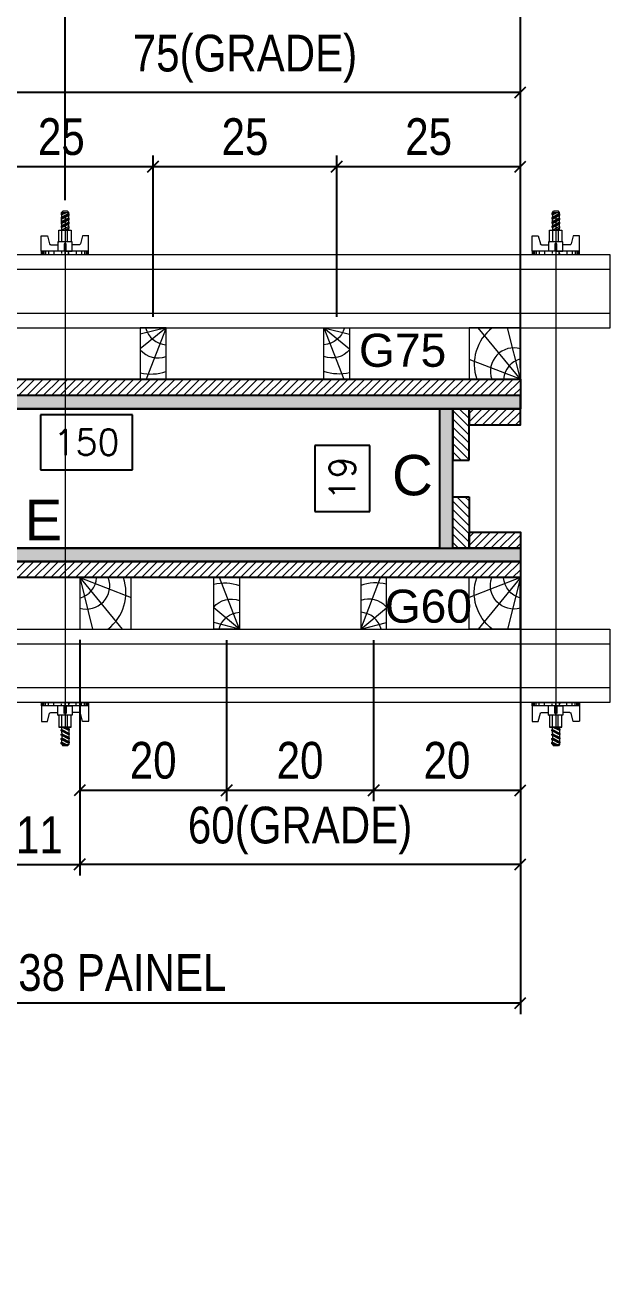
# Model space of a CAD drawing. Header units: millimetres. Extents: x 1945 to 8225, y 304 to 15137.
# Drawn here: x 7738.8 to 7898, y 12325.2 to 12666.3 of the extents above; entities that cross this region are included whole.
import ezdxf
from ezdxf.enums import TextEntityAlignment as Align

# ---------------------------------------------------------------- set-up
doc = ezdxf.new("R2010")
doc.units = ezdxf.units.MM
for name, color, linetype, lineweight in [('CONCRETO', 251, 'Continuous', 25), ('Hachura', 251, 'Continuous', 9), ('Madeira', 126, 'Continuous', 18), ('Perfil Metálico', 224, 'Continuous', 18)]:
    doc.layers.add(name, color=color, linetype=linetype, lineweight=lineweight)
for name, color, linetype in [('COTA', 241, 'Continuous'), ('MEIO_PONT', 93, 'Continuous'), ('Painéis', 200, 'Continuous'), ('SARRAFO', 251, 'Continuous'), ('TEXTO_GERAL', 7, 'Continuous')]:
    doc.layers.add(name, color=color, linetype=linetype)
doc.styles.add('ARIAL', font='arial.ttf')
doc.styles.add('COTA TECNICA 2X', font='techl___.ttf', dxfattribs={"height": 10})
doc.styles.add('ROMANS', font='romans.shx')
doc.styles.add('SANSSERIF', font='sas_____.pfb')
doc.dimstyles.new('Cota Seção interna', dxfattribs={"dimtxt": 7, "dimasz": 6, "dimexe": 0.18, "dimexo": 2, "dimgap": -4, "dimtad": 3, "dimdec": 1, "dimlfac": 0.5, "dimzin": 12, "dimdsep": 46, "dimtxsty": 'ROMANS', "dimblk": 'ARCHTICK', "dimcen": 0.09, "dimse1": 1, "dimse2": 1, "dimsd1": 1, "dimsd2": 1, "dimclrd": 180, "dimclre": 5, "dimclrt": 1, "dimadec": 0, "dimazin": 3, "dimtfac": 1, "dimtdec": 1, "dimtofl": 0, "dimtmove": 0, "dimatfit": 3, "dimldrblk": 'ARCHTICK', "dimfxl": 1, "dimtolj": 1, "dimtzin": 0, "dimarcsym": 0})
doc.dimstyles.new('SECAO PILAR', dxfattribs={"dimtxt": 10, "dimasz": 3, "dimexe": 3, "dimexo": 3, "dimgap": 3, "dimtad": 1, "dimdec": 1, "dimlfac": 0.5, "dimzin": 12, "dimdsep": 46, "dimtxsty": 'COTA TECNICA 2X', "dimblk1": 'OBLIQUE', "dimblk2": 'OBLIQUE', "dimsah": 1, "dimcen": 0.9, "dimclrd": 256, "dimclre": 256, "dimclrt": 256, "dimadec": 1, "dimazin": 3, "dimtfac": 1, "dimtdec": 1, "dimtmove": 0, "dimatfit": 3, "dimfxl": 1, "dimtolj": 1, "dimtzin": 12, "dimarcsym": 0})
pattern_1 = [(45, (16890.3915, 34682.1146), (-1.12253202, 1.12253202), [])]
pattern_2 = [(135, (-15143.3685, 20924.2583), (-1.12253202, -1.12253202), [])]
pattern_3 = [(45, (16959.3915, 34690.1146), (-1.12253202, 1.12253202), [])]

# ---------------------------------------------------------------- blocks, each defined once
blk = doc.blocks.new('*D403')
at = {"layer": 'COTA', "color": 180, "lineweight": -2, "transparency": 16777216}
for p, q in [((7832.65, 12551.72), (7817.65, 12551.72)), ((7817.65, 12551.72), (7817.65, 12533.72)), ((7832.65, 12533.72), (7832.65, 12551.72)), ((7817.65, 12533.72), (7832.65, 12533.72))]:
    blk.add_line(p, q, dxfattribs=at)
at = {"layer": 'Defpoints', "color": 0, "transparency": 16777216}
for p in [(7836.65, 12561.72), (7851.65, 12561.72), (7851.65, 12523.72)]:
    blk.add_point(p, dxfattribs=at)
at = {"layer": 'COTA', "color": 1, "transparency": 16777216, "insert": (7825.15, 12542.72), "char_height": 7, "attachment_point": 5, "rotation": 90, "style": 'ROMANS'}
blk.add_mtext('\\A1;19', dxfattribs=at)
blk = doc.blocks.new('_ArchTick')
at = {"color": 0, "linetype": 'ByBlock', "const_width": 0.15}
blk.add_lwpolyline([(-0.5, -0.5), (0.5, 0.5)], dxfattribs=at)
blk = doc.blocks.new('C')
at = {"layer": 'Hachura', "color": 0}
for p, q in [((0, 3.22), (0, -3.22)), ((0.45, 3.22), (0, 3.22)), ((0.46, 3.16), (0, 3.16)), ((0.46, 3.05), (0, 3.05)), ((0.46, 2.88), (0, 2.88)), ((0, 2.75), (0, -1.16)), ((0.46, 2.65), (0, 2.65)), ((0.46, 2.23), (0, 2.23)), ((0.45, -3.23), (0.45, 3.22)), ((0.45, 3.22), (2.58, 3.22)), ((1.35, 1.94), (1.35, 0.96)), ((2.58, 2.39), (1.47, 2.09)), ((2.58, 3.22), (2.58, 2.39)), ((0.46, 1.51), (0, 1.51)), ((0.39, 0.49), (0.17, 0.49)), ((1.74, 0.97), (0.45, 0.97)), ((1.45, 0.1), (0.45, 0.1)), ((1.74, -0.97), (1.74, 0.97)), ((1.74, 0.97), (1.74, 0.84)), ((1.74, 0.97), (1.74, 0.84)), ((1.74, 0.84), (3.35, 0.84)), ((3.35, 0.45), (1.74, 0.45)), ((3.32, 0.84), (3.32, -0.84)), ((3.35, 0.84), (3.35, -0.84)), ((3.68, 0.45), (3.35, 0.45)), ((3.84, -0.52), (3.35, 0.45)), ((3.35, 0.06), (3.67, -0.57)), ((3.68, 0.45), (4.16, -0.52)), ((3.72, 0.5), (4.25, -0.57)), ((4.37, -0.55), (3.83, 0.53)), ((4.15, 0.45), (3.93, 0.45)), ((4.42, -0.52), (3.93, 0.45)), ((4.15, 0.45), (4.26, 0.45)), ((4.26, 0.45), (4.74, -0.52)), ((4.3, 0.5), (4.83, -0.57)), ((4.95, -0.55), (4.41, 0.53)), ((4.51, 0.45), (4.84, 0.45)), ((5, -0.52), (4.51, 0.45)), ((4.84, 0.45), (5.32, -0.52)), ((4.88, 0.5), (5.41, -0.57)), ((5.53, -0.55), (4.99, 0.53)), ((5.58, -0.52), (5.09, 0.45)), ((5.42, 0.45), (5.09, 0.45)), ((5.58, -0.52), (5.09, 0.45)), ((5.42, 0.45), (5.74, -0.19)), ((5.46, 0.5), (5.74, -0.07)), ((5.74, 0.19), (5.57, 0.53)), ((5.74, 0.32), (5.68, 0.45)), ((5.68, 0.45), (5.74, 0.45)), ((5.74, 0.45), (5.9, 0.29)), ((5.74, 0.45), (5.74, -0.52)), ((5.9, -0.36), (5.9, 0.29)), ((0.45, 0), (0, 0)), ((0.46, -1.52), (0, -1.52)), ((0.08, -0.48), (0.29, -0.48)), ((0.29, -0.48), (0.4, -0.48)), ((0.45, 0), (0.45, -0.97)), ((0.45, -0.16), (1.45, -0.16)), ((0.45, -0.65), (0.45, -0.32)), ((0.45, -3.23), (0.45, -0.65)), ((0.45, -0.97), (1.74, -0.97)), ((1.35, -1.94), (1.35, -0.97)), ((3.35, -0.32), (1.74, -0.32)), ((3.35, -0.84), (1.74, -0.84)), ((3.35, -0.07), (3.58, -0.52)), ((3.35, -0.52), (3.58, -0.52)), ((3.84, -0.52), (4.16, -0.52)), ((4.42, -0.52), (4.74, -0.52)), ((4.63, -0.52), (4.74, -0.52)), ((5, -0.52), (5.32, -0.52)), ((5.58, -0.52), (5.74, -0.52)), ((5.74, -0.52), (5.9, -0.36)), ((5.74, -0.52), (5.74, -0.52)), ((0.46, -2.23), (0, -2.23)), ((0.46, -2.65), (0, -2.65)), ((0.46, -2.88), (0, -2.88)), ((0.46, -3.05), (0, -3.05)), ((0.46, -3.16), (0, -3.16)), ((0, -3.22), (2.57, -3.22)), ((2.58, -2.39), (1.47, -2.1)), ((2.58, -3.23), (2.58, -2.39))]:
    blk.add_line(p, q, dxfattribs=at)
for centre, radius, start, end in [((1.52, 1.94), 0.161, 104.7436, 180), ((1.44, -0.03), 0.129, 272.695, 87.305), ((3.81, 0.39), 0.143, 25.5688, 154.4312), ((4.39, 0.39), 0.143, 25.5688, 154.4312), ((4.97, 0.39), 0.143, 25.5688, 154.4312), ((5.55, 0.39), 0.143, 25.5688, 154.4312), ((0.17, -0.37), 0.174, 221.744, 317.8592), ((3.71, -0.4), 0.174, 222.1408, 318.256), ((4.29, -0.4), 0.174, 222.1408, 318.256), ((4.87, -0.4), 0.174, 222.1408, 318.256), ((5.45, -0.4), 0.174, 222.1408, 318.256), ((5.61, -0.4), 0.174, 317.8592, 318.256), ((1.52, -1.94), 0.161, 180, 255.2564)]:
    blk.add_arc(centre, radius, start, end, dxfattribs=at)
blk = doc.blocks.new('_Oblique')
at = {"color": 0, "linetype": 'ByBlock', "lineweight": -2}
blk.add_line((-0.5, -0.5), (0.5, 0.5), dxfattribs=at)
blk = doc.blocks.new('*D469')
at = {"layer": 'COTA', "lineweight": -2, "transparency": 16777216}
for p, q in [((7551.65, 12572.72), (7551.65, 12720.13)), ((7873.65, 12572.77), (7873.65, 12720.13)), ((7873.65, 12717.13), (7551.65, 12717.13))]:
    blk.add_line(p, q, dxfattribs=at)
at = {"layer": 'Defpoints', "color": 0, "transparency": 16777216}
for p in [(7551.65, 12717.13), (7551.65, 12569.72), (7873.65, 12569.77)]:
    blk.add_point(p, dxfattribs=at)
at = {"layer": 'COTA', "lineweight": -2, "transparency": 16777216, "xscale": 3, "yscale": 3, "zscale": 3, "rotation": 180}
blk.add_blockref('_Oblique', (7551.65, 12717.13), dxfattribs=at)
at = {"layer": 'COTA', "lineweight": -2, "transparency": 16777216, "xscale": 3, "yscale": 3, "zscale": 3}
blk.add_blockref('_Oblique', (7873.65, 12717.13), dxfattribs=at)
at = {"layer": 'COTA', "transparency": 16777216, "insert": (7712.65, 12725.23), "char_height": 10, "attachment_point": 5, "style": 'COTA TECNICA 2X'}
blk.add_mtext('\\A1;161 PAINEL', dxfattribs=at)
blk = doc.blocks.new('*D470')
at = {"layer": 'COTA', "lineweight": -2, "transparency": 16777216}
for p, q in [((7597.65, 12520.72), (7597.65, 12396.85)), ((7873.65, 12520.72), (7873.65, 12396.85)), ((7597.65, 12399.85), (7873.65, 12399.85))]:
    blk.add_line(p, q, dxfattribs=at)
at = {"layer": 'Defpoints', "color": 0, "transparency": 16777216}
for p in [(7597.65, 12523.72), (7873.65, 12523.72), (7873.65, 12399.85)]:
    blk.add_point(p, dxfattribs=at)
at = {"layer": 'COTA', "lineweight": -2, "transparency": 16777216, "xscale": 3, "yscale": 3, "zscale": 3, "rotation": 180}
blk.add_blockref('_Oblique', (7597.65, 12399.85), dxfattribs=at)
at = {"layer": 'COTA', "lineweight": -2, "transparency": 16777216, "xscale": 3, "yscale": 3, "zscale": 3}
blk.add_blockref('_Oblique', (7873.65, 12399.85), dxfattribs=at)
at = {"layer": 'COTA', "transparency": 16777216, "insert": (7762.07, 12408.09), "char_height": 10, "attachment_point": 5, "style": 'COTA TECNICA 2X'}
blk.add_mtext('\\A1;138 PAINEL', dxfattribs=at)
blk = doc.blocks.new('*D475')
at = {"layer": 'COTA', "color": 180, "lineweight": -2, "transparency": 16777216}
for p, q in [((7768, 12560.1), (7743, 12560.1)), ((7743, 12560.1), (7743, 12545.1)), ((7768, 12545.1), (7768, 12560.1)), ((7743, 12545.1), (7768, 12545.1))]:
    blk.add_line(p, q, dxfattribs=at)
at = {"layer": 'Defpoints', "color": 0, "transparency": 16777216}
for p in [(7551.65, 12561.72), (7851.65, 12561.72), (7551.65, 12541.1)]:
    blk.add_point(p, dxfattribs=at)
at = {"layer": 'COTA', "color": 1, "transparency": 16777216, "insert": (7755.5, 12552.6), "char_height": 7, "attachment_point": 5, "style": 'ROMANS'}
blk.add_mtext('\\A1;150', dxfattribs=at)
blk = doc.blocks.new('*D483')
at = {"layer": 'COTA', "lineweight": -2, "transparency": 16777216}
for p, q in [((7749.71, 12618.52), (7749.71, 12686.6)), ((7873.65, 12683.6), (7749.71, 12683.6)), ((7873.65, 12572.77), (7873.65, 12686.6))]:
    blk.add_line(p, q, dxfattribs=at)
at = {"layer": 'Defpoints', "color": 0, "transparency": 16777216}
for p in [(7749.71, 12683.6), (7749.71, 12615.52), (7873.65, 12569.77)]:
    blk.add_point(p, dxfattribs=at)
at = {"layer": 'COTA', "lineweight": -2, "transparency": 16777216, "xscale": 3, "yscale": 3, "zscale": 3, "rotation": 180}
blk.add_blockref('_Oblique', (7749.71, 12683.6), dxfattribs=at)
at = {"layer": 'COTA', "lineweight": -2, "transparency": 16777216, "xscale": 3, "yscale": 3, "zscale": 3}
blk.add_blockref('_Oblique', (7873.65, 12683.6), dxfattribs=at)
at = {"layer": 'COTA', "transparency": 16777216, "insert": (7811.68, 12691.7), "char_height": 10, "attachment_point": 5, "style": 'COTA TECNICA 2X'}
blk.add_mtext('\\A1;62', dxfattribs=at)
blk = doc.blocks.new('*D484')
at = {"layer": 'COTA', "lineweight": -2, "transparency": 16777216}
for p, q in [((7635.71, 12618.52), (7635.71, 12686.6)), ((7749.71, 12683.6), (7635.71, 12683.6)), ((7749.71, 12618.52), (7749.71, 12686.6))]:
    blk.add_line(p, q, dxfattribs=at)
at = {"layer": 'Defpoints', "color": 0, "transparency": 16777216}
for p in [(7635.71, 12683.6), (7635.71, 12615.52), (7749.71, 12615.52)]:
    blk.add_point(p, dxfattribs=at)
at = {"layer": 'COTA', "lineweight": -2, "transparency": 16777216, "xscale": 3, "yscale": 3, "zscale": 3, "rotation": 180}
blk.add_blockref('_Oblique', (7635.71, 12683.6), dxfattribs=at)
at = {"layer": 'COTA', "lineweight": -2, "transparency": 16777216, "xscale": 3, "yscale": 3, "zscale": 3}
blk.add_blockref('_Oblique', (7749.71, 12683.6), dxfattribs=at)
at = {"layer": 'COTA', "transparency": 16777216, "insert": (7692.71, 12691.71), "char_height": 10, "attachment_point": 5, "style": 'COTA TECNICA 2X'}
blk.add_mtext('\\A1;57', dxfattribs=at)
blk = doc.blocks.new('*D486')
at = {"layer": 'COTA', "color": 180, "lineweight": -2, "transparency": 16777216}
for p, q in [((7715.69, 12542.72), (7692.69, 12542.72)), ((7692.69, 12542.72), (7692.69, 12527.72)), ((7715.69, 12527.72), (7715.69, 12542.72)), ((7692.69, 12527.72), (7715.69, 12527.72))]:
    blk.add_line(p, q, dxfattribs=at)
at = {"layer": 'Defpoints', "color": 0, "transparency": 16777216}
for p in [(7589.65, 12523.72), (7851.65, 12523.72), (7851.65, 12523.72)]:
    blk.add_point(p, dxfattribs=at)
at = {"layer": 'COTA', "color": 1, "transparency": 16777216, "insert": (7704.19, 12535.22), "char_height": 7, "attachment_point": 5, "style": 'ROMANS'}
blk.add_mtext('\\A1;131', dxfattribs=at)
blk = doc.blocks.new('PONTALETE')
at = {"layer": 'Madeira'}
for q in [(2.71, 7), (7, 5.76), (7, 1.74)]:
    blk.add_line((0, 0), q, dxfattribs=at)
blk.add_lwpolyline([(0, 0), (7, 0), (7, 7), (0, 7)], close=True, dxfattribs=at)
for centre, radius, start, end in [((2.04, 0.06), 6.23, 37.2818, 109.0913), ((1.09, 0.9), 3.19, 343.603, 109.9847), ((-0.21, -0.78), 3.09, 14.6322, 86.0383)]:
    blk.add_arc(centre, radius, start, end, dxfattribs=at)
blk = doc.blocks.new('MEIO PONTALETE')
at = {"layer": 'Madeira'}
for q in [(2.71, 7), (3.5, 2.88), (3.5, 0.87)]:
    blk.add_line((0, 0), q, dxfattribs=at)
blk.add_lwpolyline([(0, 0), (3.5, 0), (3.5, 7), (0, 7)], close=True, dxfattribs=at)
for centre, radius, start, end in [((2.04, 0.06), 6.23, 76.4499, 109.0913), ((1.09, 0.9), 3.19, 40.9063, 109.9847), ((-0.21, -0.78), 3.09, 14.6322, 86.0383)]:
    blk.add_arc(centre, radius, start, end, dxfattribs=at)
blk = doc.blocks.new('*D445')
at = {"layer": 'COTA', "lineweight": -2, "transparency": 16777216}
for p, q in [((7723.65, 12586.77), (7723.65, 12630.69)), ((7773.65, 12586.77), (7773.65, 12630.69)), ((7723.65, 12627.69), (7773.65, 12627.69))]:
    blk.add_line(p, q, dxfattribs=at)
at = {"layer": 'Defpoints', "color": 0, "transparency": 16777216}
for p in [(7773.65, 12627.69), (7723.65, 12583.77), (7773.65, 12583.77)]:
    blk.add_point(p, dxfattribs=at)
at = {"layer": 'COTA', "lineweight": -2, "transparency": 16777216, "xscale": 3, "yscale": 3, "zscale": 3, "rotation": 180}
blk.add_blockref('_Oblique', (7723.65, 12627.69), dxfattribs=at)
at = {"layer": 'COTA', "lineweight": -2, "transparency": 16777216, "xscale": 3, "yscale": 3, "zscale": 3}
blk.add_blockref('_Oblique', (7773.65, 12627.69), dxfattribs=at)
at = {"layer": 'COTA', "transparency": 16777216, "insert": (7748.65, 12635.8), "char_height": 10, "attachment_point": 5, "style": 'COTA TECNICA 2X'}
blk.add_mtext('\\A1;25', dxfattribs=at)
blk = doc.blocks.new('*D446')
at = {"layer": 'COTA', "lineweight": -2, "transparency": 16777216}
for p, q in [((7773.65, 12586.77), (7773.65, 12630.69)), ((7823.65, 12586.77), (7823.65, 12630.69)), ((7773.65, 12627.69), (7823.65, 12627.69))]:
    blk.add_line(p, q, dxfattribs=at)
at = {"layer": 'Defpoints', "color": 0, "transparency": 16777216}
for p in [(7823.65, 12627.69), (7773.65, 12583.77), (7823.65, 12583.77)]:
    blk.add_point(p, dxfattribs=at)
at = {"layer": 'COTA', "lineweight": -2, "transparency": 16777216, "xscale": 3, "yscale": 3, "zscale": 3, "rotation": 180}
blk.add_blockref('_Oblique', (7773.65, 12627.69), dxfattribs=at)
at = {"layer": 'COTA', "lineweight": -2, "transparency": 16777216, "xscale": 3, "yscale": 3, "zscale": 3}
blk.add_blockref('_Oblique', (7823.65, 12627.69), dxfattribs=at)
at = {"layer": 'COTA', "transparency": 16777216, "insert": (7798.65, 12635.8), "char_height": 10, "attachment_point": 5, "style": 'COTA TECNICA 2X'}
blk.add_mtext('\\A1;25', dxfattribs=at)
blk = doc.blocks.new('*D447')
at = {"layer": 'COTA', "lineweight": -2, "transparency": 16777216}
for p, q in [((7823.65, 12586.77), (7823.65, 12630.69)), ((7873.65, 12586.76), (7873.65, 12630.69)), ((7823.65, 12627.69), (7873.65, 12627.69))]:
    blk.add_line(p, q, dxfattribs=at)
at = {"layer": 'Defpoints', "color": 0, "transparency": 16777216}
for p in [(7873.65, 12627.69), (7823.65, 12583.77), (7873.65, 12583.76)]:
    blk.add_point(p, dxfattribs=at)
at = {"layer": 'COTA', "lineweight": -2, "transparency": 16777216, "xscale": 3, "yscale": 3, "zscale": 3, "rotation": 180}
blk.add_blockref('_Oblique', (7823.65, 12627.69), dxfattribs=at)
at = {"layer": 'COTA', "lineweight": -2, "transparency": 16777216, "xscale": 3, "yscale": 3, "zscale": 3}
blk.add_blockref('_Oblique', (7873.65, 12627.69), dxfattribs=at)
at = {"layer": 'COTA', "transparency": 16777216, "insert": (7848.65, 12635.8), "char_height": 10, "attachment_point": 5, "style": 'COTA TECNICA 2X'}
blk.add_mtext('\\A1;25', dxfattribs=at)
blk = doc.blocks.new('*D448')
at = {"layer": 'COTA', "lineweight": -2, "transparency": 16777216}
for p, q in [((7723.65, 12586.74), (7723.65, 12650.89)), ((7873.65, 12586.76), (7873.65, 12650.89)), ((7873.65, 12647.89), (7723.65, 12647.89))]:
    blk.add_line(p, q, dxfattribs=at)
at = {"layer": 'Defpoints', "color": 0, "transparency": 16777216}
for p in [(7723.65, 12647.89), (7723.65, 12583.74), (7873.65, 12583.76)]:
    blk.add_point(p, dxfattribs=at)
at = {"layer": 'COTA', "lineweight": -2, "transparency": 16777216, "xscale": 3, "yscale": 3, "zscale": 3, "rotation": 180}
blk.add_blockref('_Oblique', (7723.65, 12647.89), dxfattribs=at)
at = {"layer": 'COTA', "lineweight": -2, "transparency": 16777216, "xscale": 3, "yscale": 3, "zscale": 3}
blk.add_blockref('_Oblique', (7873.65, 12647.89), dxfattribs=at)
at = {"layer": 'COTA', "transparency": 16777216, "insert": (7798.65, 12657.11), "char_height": 10, "attachment_point": 5, "style": 'COTA TECNICA 2X'}
blk.add_mtext('\\A1;75(GRADE)', dxfattribs=at)
blk = doc.blocks.new('*D453')
at = {"layer": 'COTA', "lineweight": -2, "transparency": 16777216}
for p, q in [((7753.65, 12498.72), (7753.65, 12454.8)), ((7793.65, 12498.72), (7793.65, 12454.8)), ((7753.65, 12457.8), (7793.65, 12457.8))]:
    blk.add_line(p, q, dxfattribs=at)
at = {"layer": 'Defpoints', "color": 0, "transparency": 16777216}
for p in [(7753.65, 12501.72), (7793.65, 12501.72), (7793.65, 12457.8)]:
    blk.add_point(p, dxfattribs=at)
at = {"layer": 'COTA', "lineweight": -2, "transparency": 16777216, "xscale": 3, "yscale": 3, "zscale": 3, "rotation": 180}
blk.add_blockref('_Oblique', (7753.65, 12457.8), dxfattribs=at)
at = {"layer": 'COTA', "lineweight": -2, "transparency": 16777216, "xscale": 3, "yscale": 3, "zscale": 3}
blk.add_blockref('_Oblique', (7793.65, 12457.8), dxfattribs=at)
at = {"layer": 'COTA', "transparency": 16777216, "insert": (7773.65, 12465.9), "char_height": 10, "attachment_point": 5, "style": 'COTA TECNICA 2X'}
blk.add_mtext('\\A1;20', dxfattribs=at)
blk = doc.blocks.new('*D454')
at = {"layer": 'COTA', "lineweight": -2, "transparency": 16777216}
for p, q in [((7793.65, 12498.72), (7793.65, 12454.8)), ((7833.65, 12498.72), (7833.65, 12454.8)), ((7793.65, 12457.8), (7833.65, 12457.8))]:
    blk.add_line(p, q, dxfattribs=at)
at = {"layer": 'Defpoints', "color": 0, "transparency": 16777216}
for p in [(7793.65, 12501.72), (7833.65, 12501.72), (7833.65, 12457.8)]:
    blk.add_point(p, dxfattribs=at)
at = {"layer": 'COTA', "lineweight": -2, "transparency": 16777216, "xscale": 3, "yscale": 3, "zscale": 3, "rotation": 180}
blk.add_blockref('_Oblique', (7793.65, 12457.8), dxfattribs=at)
at = {"layer": 'COTA', "lineweight": -2, "transparency": 16777216, "xscale": 3, "yscale": 3, "zscale": 3}
blk.add_blockref('_Oblique', (7833.65, 12457.8), dxfattribs=at)
at = {"layer": 'COTA', "transparency": 16777216, "insert": (7813.65, 12465.9), "char_height": 10, "attachment_point": 5, "style": 'COTA TECNICA 2X'}
blk.add_mtext('\\A1;20', dxfattribs=at)
blk = doc.blocks.new('*D455')
at = {"layer": 'COTA', "lineweight": -2, "transparency": 16777216}
for p, q in [((7833.65, 12498.72), (7833.65, 12454.8)), ((7873.65, 12498.73), (7873.65, 12454.8)), ((7833.65, 12457.8), (7873.65, 12457.8))]:
    blk.add_line(p, q, dxfattribs=at)
at = {"layer": 'Defpoints', "color": 0, "transparency": 16777216}
for p in [(7833.65, 12501.72), (7873.65, 12501.73), (7873.65, 12457.8)]:
    blk.add_point(p, dxfattribs=at)
at = {"layer": 'COTA', "lineweight": -2, "transparency": 16777216, "xscale": 3, "yscale": 3, "zscale": 3, "rotation": 180}
blk.add_blockref('_Oblique', (7833.65, 12457.8), dxfattribs=at)
at = {"layer": 'COTA', "lineweight": -2, "transparency": 16777216, "xscale": 3, "yscale": 3, "zscale": 3}
blk.add_blockref('_Oblique', (7873.65, 12457.8), dxfattribs=at)
at = {"layer": 'COTA', "transparency": 16777216, "insert": (7853.65, 12465.9), "char_height": 10, "attachment_point": 5, "style": 'COTA TECNICA 2X'}
blk.add_mtext('\\A1;20', dxfattribs=at)
blk = doc.blocks.new('*D456')
at = {"layer": 'COTA', "lineweight": -2, "transparency": 16777216}
for p, q in [((7753.65, 12498.75), (7753.65, 12434.6)), ((7873.65, 12498.73), (7873.65, 12434.6)), ((7873.65, 12437.6), (7753.65, 12437.6))]:
    blk.add_line(p, q, dxfattribs=at)
at = {"layer": 'Defpoints', "color": 0, "transparency": 16777216}
for p in [(7753.65, 12501.75), (7873.65, 12501.73), (7753.65, 12437.6)]:
    blk.add_point(p, dxfattribs=at)
at = {"layer": 'COTA', "lineweight": -2, "transparency": 16777216, "xscale": 3, "yscale": 3, "zscale": 3, "rotation": 180}
blk.add_blockref('_Oblique', (7753.65, 12437.6), dxfattribs=at)
at = {"layer": 'COTA', "lineweight": -2, "transparency": 16777216, "xscale": 3, "yscale": 3, "zscale": 3}
blk.add_blockref('_Oblique', (7873.65, 12437.6), dxfattribs=at)
at = {"layer": 'COTA', "transparency": 16777216, "insert": (7813.65, 12446.82), "char_height": 10, "attachment_point": 5, "style": 'COTA TECNICA 2X'}
blk.add_mtext('\\A1;60(GRADE)', dxfattribs=at)
blk = doc.blocks.new('*D1418')
at = {"layer": 'COTA', "lineweight": -2, "transparency": 16777216}
for p, q in [((7731.66, 12498.71), (7731.66, 12434.6)), ((7753.65, 12498.75), (7753.65, 12434.6)), ((7731.66, 12437.6), (7753.65, 12437.6))]:
    blk.add_line(p, q, dxfattribs=at)
at = {"layer": 'Defpoints', "color": 0, "transparency": 16777216}
for p in [(7731.66, 12501.71), (7753.65, 12501.75), (7753.65, 12437.6)]:
    blk.add_point(p, dxfattribs=at)
at = {"layer": 'COTA', "lineweight": -2, "transparency": 16777216, "xscale": 3, "yscale": 3, "zscale": 3, "rotation": 180}
blk.add_blockref('_Oblique', (7731.66, 12437.6), dxfattribs=at)
at = {"layer": 'COTA', "lineweight": -2, "transparency": 16777216, "xscale": 3, "yscale": 3, "zscale": 3}
blk.add_blockref('_Oblique', (7753.65, 12437.6), dxfattribs=at)
at = {"layer": 'COTA', "transparency": 16777216, "insert": (7742.65, 12445.66), "char_height": 10, "attachment_point": 5, "style": 'COTA TECNICA 2X'}
blk.add_mtext('\\A1;11', dxfattribs=at)

msp = doc.modelspace()

# ---------------------------------------------------------------- hatches: boundary and pattern name
at = {"layer": 'Hachura'}
h = msp.add_hatch(dxfattribs=at)
h.set_pattern_fill('ANSI31', color=256, scale=0.5, angle=360, style=0)
h.set_pattern_definition(pattern_3)
h.paths.add_polyline_path([(7873.65, 12565.32), (7873.65, 12569.72), (7551.65, 12569.72), (7551.65, 12565.32)])
h = msp.add_hatch(color=256, dxfattribs=at)
h.dxf.hatch_style = 1
h.paths.add_polyline_path([(7873.65, 12561.72), (7873.65, 12565.32), (7551.65, 12565.32), (7551.65, 12561.72)])
h = msp.add_hatch(color=256, dxfattribs=at)
h.dxf.hatch_style = 1
h.paths.add_polyline_path([(7855.25, 12561.72), (7851.65, 12561.72), (7851.65, 12523.72), (7855.25, 12523.72)])
h = msp.add_hatch(dxfattribs=at)
h.set_pattern_fill('ANSI31', color=256, scale=0.5, angle=450, style=0)
h.set_pattern_definition(pattern_2)
h.paths.add_polyline_path([(7855.25, 12561.72), (7859.65, 12561.72), (7859.65, 12547.72), (7855.25, 12547.72)])
h = msp.add_hatch(dxfattribs=at)
h.set_pattern_fill('ANSI31', color=256, scale=0.5, angle=360, style=0)
h.set_pattern_definition(pattern_1)
h.paths.add_polyline_path([(7859.65, 12557.32), (7859.65, 12561.72), (7873.65, 12561.72), (7873.65, 12557.32)])
h = msp.add_hatch(dxfattribs=at)
h.set_pattern_fill('ANSI31', color=256, scale=0.5, angle=450, style=0)
h.set_pattern_definition(pattern_2)
h.paths.add_polyline_path([(7855.25, 12523.72), (7859.65, 12523.72), (7859.65, 12537.72), (7855.25, 12537.72)])
h = msp.add_hatch(dxfattribs=at)
h.set_pattern_fill('ANSI31', color=256, scale=0.5, angle=360, style=0)
h.set_pattern_definition(pattern_1)
h.paths.add_polyline_path([(7859.65, 12528.12), (7859.65, 12523.72), (7873.65, 12523.72), (7873.65, 12528.12)])
h = msp.add_hatch(color=256, dxfattribs=at)
h.dxf.hatch_style = 1
h.paths.add_polyline_path([(7873.65, 12520.12), (7873.65, 12523.72), (7597.65, 12523.72), (7597.65, 12520.12)])
h = msp.add_hatch(dxfattribs=at)
h.set_pattern_fill('ANSI31', color=256, scale=0.5, angle=360, style=0)
h.set_pattern_definition(pattern_3)
h.paths.add_polyline_path([(7873.65, 12515.72), (7873.65, 12520.12), (7597.65, 12520.12), (7597.65, 12515.72)])

# ---------------------------------------------------------------- linework, layer by layer
at = {"layer": 'CONCRETO', "color": 2}
msp.add_lwpolyline([(7851.65, 12561.72), (7851.65, 12523.72), (7589.65, 12523.72), (7589.65, 12097.72), (7551.65, 12097.72), (7551.65, 12561.72)], close=True, dxfattribs=at)
at = {"layer": 'Hachura'}
for p, q in [((7749.65, 12614.5), (7749.66, 12474.7)), ((7883.25, 12614.52), (7883.26, 12474.72))]:
    msp.add_line(p, q, dxfattribs=at)
at = {"layer": 'Madeira'}
for points in [[(7723.65, 12569.77), (7723.65, 12583.77), (7873.65, 12583.77), (7873.65, 12569.77)], [(7753.65, 12515.72), (7753.65, 12501.72), (7873.65, 12501.72), (7873.65, 12515.72)]]:
    msp.add_lwpolyline(points, close=True, dxfattribs=at)
at = {"layer": 'MEIO_PONT'}
msp.add_lwpolyline([(7873.65, 12501.72), (7873.65, 12515.72), (7873.65, 12515.72), (7873.65, 12501.72)], close=True, dxfattribs=at)
at = {"layer": 'Painéis'}
for points in [[(7551.65, 12561.72), (7873.65, 12561.72), (7873.65, 12565.32), (7551.65, 12565.32)], [(7855.25, 12561.72), (7851.65, 12561.72), (7851.65, 12523.72), (7855.25, 12523.72)], [(7597.65, 12523.72), (7873.65, 12523.72), (7873.65, 12520.12), (7597.65, 12520.12)]]:
    msp.add_lwpolyline(points, close=True, dxfattribs=at)
at = {"layer": 'Perfil Metálico'}
for points in [[(7503.74, 12583.72), (7503.74, 12603.72), (7898.02, 12603.72), (7898.02, 12583.72)], [(7898.02, 12599.72), (7898.02, 12587.72), (7503.74, 12587.72), (7503.74, 12599.72)], [(7611.65, 12481.72), (7611.65, 12501.72), (7898.02, 12501.72), (7898.02, 12481.72)], [(7898.02, 12497.72), (7898.02, 12485.72), (7611.65, 12485.72), (7611.65, 12497.72)]]:
    msp.add_lwpolyline(points, close=True, dxfattribs=at)
at = {"layer": 'SARRAFO'}
msp.add_line((7551.65, 12569.72), (7873.65, 12569.77), dxfattribs=at)
msp.add_lwpolyline([(7873.65, 12569.77), (7873.65, 12561.72), (7551.65, 12561.72), (7551.65, 12569.72)], dxfattribs=at)
for points in [[(7859.65, 12547.72), (7859.65, 12561.72), (7855.25, 12561.72), (7855.25, 12547.72)], [(7873.65, 12561.72), (7859.65, 12561.72), (7859.65, 12557.32), (7873.65, 12557.32)], [(7859.65, 12537.72), (7859.65, 12523.72), (7855.25, 12523.72), (7855.25, 12537.72)], [(7873.65, 12523.72), (7859.65, 12523.72), (7859.65, 12528.12), (7873.65, 12528.12)], [(7597.65, 12520.12), (7873.65, 12520.12), (7873.65, 12515.72), (7597.65, 12515.72)]]:
    msp.add_lwpolyline(points, close=True, dxfattribs=at)

# ---------------------------------------------------------------- block references
at = {"layer": 'Hachura', "linetype": 'Continuous', "yscale": 2, "zscale": 2}
for p, xscale, rotation in [((7749.64, 12603.72), 2, 90.00000000000001), ((7883.25, 12603.72), 2, 90.00000000000001), ((7749.65, 12481.72), -2, 90), ((7883.25, 12481.72), -2, 90)]:
    msp.add_blockref('C', p, dxfattribs=dict(at, xscale=xscale, rotation=rotation))
at = {"layer": 'MEIO_PONT'}
for name, p, xscale, yscale, zscale, rotation in [('MEIO PONTALETE', (7777.15, 12583.77), 1.999999997962732, 1.999999997962732, 1.999999997962732, 180), ('MEIO PONTALETE', (7820.15, 12583.77), -1.999999997962732, 1.999999997962732, 1.999999997962732, 180), ('PONTALETE', (7873.65, 12569.77), 2, 2, 2, 89.99999999999993), ('PONTALETE', (7753.65, 12515.72), 2, 2, 2, 270), ('PONTALETE', (7873.65, 12515.72), -2, 2, 2, 90.00000000000007)]:
    msp.add_blockref(name, p, dxfattribs=dict(at, xscale=xscale, yscale=yscale, zscale=zscale, rotation=rotation))
at = {"layer": 'MEIO_PONT', "yscale": 1.999999997962732, "zscale": 1.999999997962732}
for p, xscale in [((7797.15, 12501.72), -1.999999997962732), ((7830.15, 12501.72), 1.999999997962732)]:
    msp.add_blockref('MEIO PONTALETE', p, dxfattribs=dict(at, xscale=xscale))

# ---------------------------------------------------------------- texts
at = {"layer": 'TEXTO_GERAL', "color": 0, "linetype": 'Continuous', "style": 'SANSSERIF'}
for s, p in [('G75', (7829.69, 12577.66)), ('G60', (7836.7, 12507.95))]:
    msp.add_text(s, height=9, dxfattribs=at).set_placement(p, align=Align.MIDDLE_LEFT)
at = {"layer": 'TEXTO_GERAL', "style": 'ARIAL'}
for s, p in [('C', (7844.24, 12543.65)), ('E', (7743.76, 12531.43))]:
    msp.add_text(s, height=11, dxfattribs=at).set_placement(p, align=Align.MIDDLE_CENTER)

# ---------------------------------------------------------------- dimensions: what is measured, and where the dimension line sits
at = {"layer": 'COTA'}
dim = msp.add_linear_dim(base=(7551.65, 12717.13), p1=(7873.65, 12569.77), p2=(7551.65, 12569.72), angle=180, text='<> PAINEL', dimstyle='SECAO PILAR', dxfattribs=at)
dim.commit()
dim.dimension.update_dxf_attribs({"geometry": '*D469', "text_midpoint": (7712.65, 12725.23)})
for base, p1, p2, picture, middle in [((7635.71, 12683.6), (7749.71, 12615.52), (7635.71, 12615.52), '*D484', (7692.71, 12691.71)), ((7749.71, 12683.6), (7873.65, 12569.77), (7749.71, 12615.52), '*D483', (7811.68, 12691.7)), ((7773.65, 12627.69), (7723.65, 12583.77), (7773.65, 12583.77), '*D445', (7748.65, 12635.8)), ((7823.65, 12627.69), (7773.65, 12583.77), (7823.65, 12583.77), '*D446', (7798.65, 12635.8)), ((7873.65, 12627.69), (7823.65, 12583.77), (7873.65, 12583.76), '*D447', (7848.65, 12635.8)), ((7753.65, 12437.6), (7731.66, 12501.71), (7753.65, 12501.75), '*D1418', (7742.65, 12445.66)), ((7793.65, 12457.8), (7753.65, 12501.72), (7793.65, 12501.72), '*D453', (7773.65, 12465.9)), ((7833.65, 12457.8), (7793.65, 12501.72), (7833.65, 12501.72), '*D454', (7813.65, 12465.9)), ((7873.65, 12457.8), (7833.65, 12501.72), (7873.65, 12501.73), '*D455', (7853.65, 12465.9))]:
    dim = msp.add_linear_dim(base=base, p1=p1, p2=p2, dimstyle='SECAO PILAR', dxfattribs=at)
    dim.commit()
    dim.dimension.update_dxf_attribs({"geometry": picture, "text_midpoint": middle})
for base, p1, p2, picture, middle in [((7723.65, 12647.89), (7873.65, 12583.76), (7723.65, 12583.74), '*D448', (7798.65, 12657.11)), ((7753.65, 12437.6), (7873.65, 12501.73), (7753.65, 12501.75), '*D456', (7813.65, 12446.82))]:
    dim = msp.add_linear_dim(base=base, p1=p1, p2=p2, text='<>(GRADE)', dimstyle='SECAO PILAR', dxfattribs=at)
    dim.commit()
    dim.dimension.update_dxf_attribs({"geometry": picture, "text_midpoint": middle})
for base, p1, p2, picture, middle in [((7551.65, 12541.1), (7851.65, 12561.72), (7551.65, 12561.72), '*D475', (7755.5, 12541.1)), ((7851.65, 12523.72), (7589.65, 12523.72), (7851.65, 12523.72), '*D486', (7704.19, 12523.72))]:
    dim = msp.add_linear_dim(base=base, p1=p1, p2=p2, dimstyle='Cota Seção interna', dxfattribs=at)
    dim.commit()
    dim.dimension.update_dxf_attribs({"geometry": picture, "text_midpoint": middle, "dimtype": 160})
dim = msp.add_linear_dim(base=(7836.65, 12561.72), p1=(7851.65, 12523.72), p2=(7851.65, 12561.72), angle=90, dimstyle='Cota Seção interna', dxfattribs=at)
dim.commit()
dim.dimension.update_dxf_attribs({"geometry": '*D403', "text_midpoint": (7836.65, 12542.72), "dimtype": 160})
dim = msp.add_linear_dim(base=(7873.65, 12399.85), p1=(7597.65, 12523.72), p2=(7873.65, 12523.72), angle=180, text='<> PAINEL', dimstyle='SECAO PILAR', dxfattribs=at)
dim.commit()
dim.dimension.update_dxf_attribs({"geometry": '*D470', "text_midpoint": (7762.07, 12399.85), "dimtype": 160})

doc.saveas('drawing.dxf')
